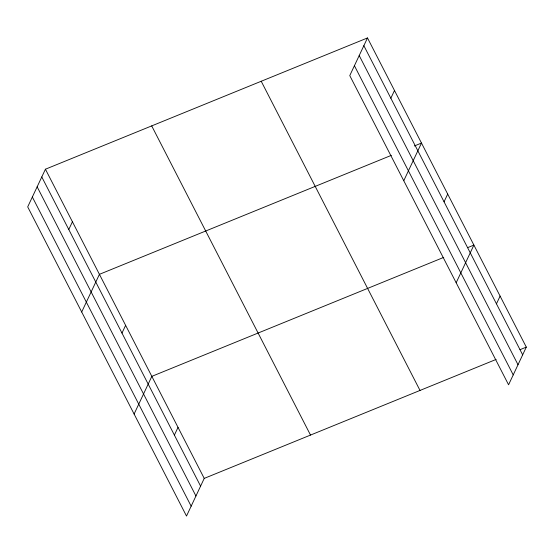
<?xml version="1.0" encoding="UTF-8"?>
<svg xmlns="http://www.w3.org/2000/svg" width="554" height="554" viewBox="0 0 554 554"><rect width="100%" height="100%" fill="white"/><g stroke="black" fill="none" stroke-linecap="round" stroke-linejoin="round"><path stroke-width="0.83" d="M367.496 37.942L349.768 75.607L508.572 384.788L526.3 347.116L367.496 37.942L45.428 169.212L27.7 206.884L186.504 516.058L204.232 478.393L496.162 359.401M68.786 229.508L72.422 221.773M81.694 311.999L99.415 274.334L391.346 155.349M121.984 333.079L125.62 325.35M134.103 414.032L151.824 376.36L443.754 257.375M174.385 435.112L178.028 427.376M390.854 98.238L394.49 90.503M403.762 180.729L421.49 143.064L414.35 145.972M444.052 201.808L447.694 194.073M456.171 282.755L473.892 245.09L467.548 247.68M496.46 303.834L500.096 296.106M519.957 349.706L526.3 347.116M363.853 45.677L522.664 354.851M359.207 55.552L518.011 364.726M354.422 65.732L513.226 374.906M261.211 81.265L420.015 390.438M151.706 125.897L310.51 435.07M45.428 169.212L204.232 478.393M41.785 176.948L200.59 486.121M37.139 186.823L195.943 496.003M32.347 197.002L191.151 506.176"/></g></svg>
